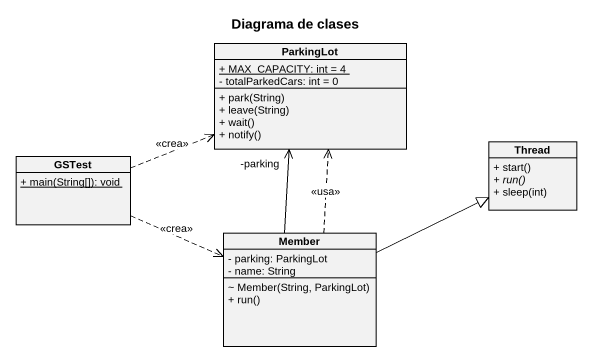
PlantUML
@startuml
title Diagrama de clases
hide circle
hide empty members
skinparam classAttributeIconSize 0
class ParkingLot {
  {static} + MAX_CAPACITY: int = 4
  - totalParkedCars: int = 0
  + park(String)
  + leave(String)
  + wait()
  + notify()
}
class GSTest {
  {static} + main(String[]): void
}
class Thread {
  + start()
  {abstract} + run()
  + sleep(int)
}
class Member {
  - parking: ParkingLot
  - name: String
  ~ Member(String, ParkingLot)
  + run()
}
GSTest .right.> ParkingLot : <<crea>>
GSTest .right.> Member : <<crea>>
Member -up-> "-parking" ParkingLot
Member .up.> ParkingLot : <<usa>>
Member -right-|> Thread
@enduml
